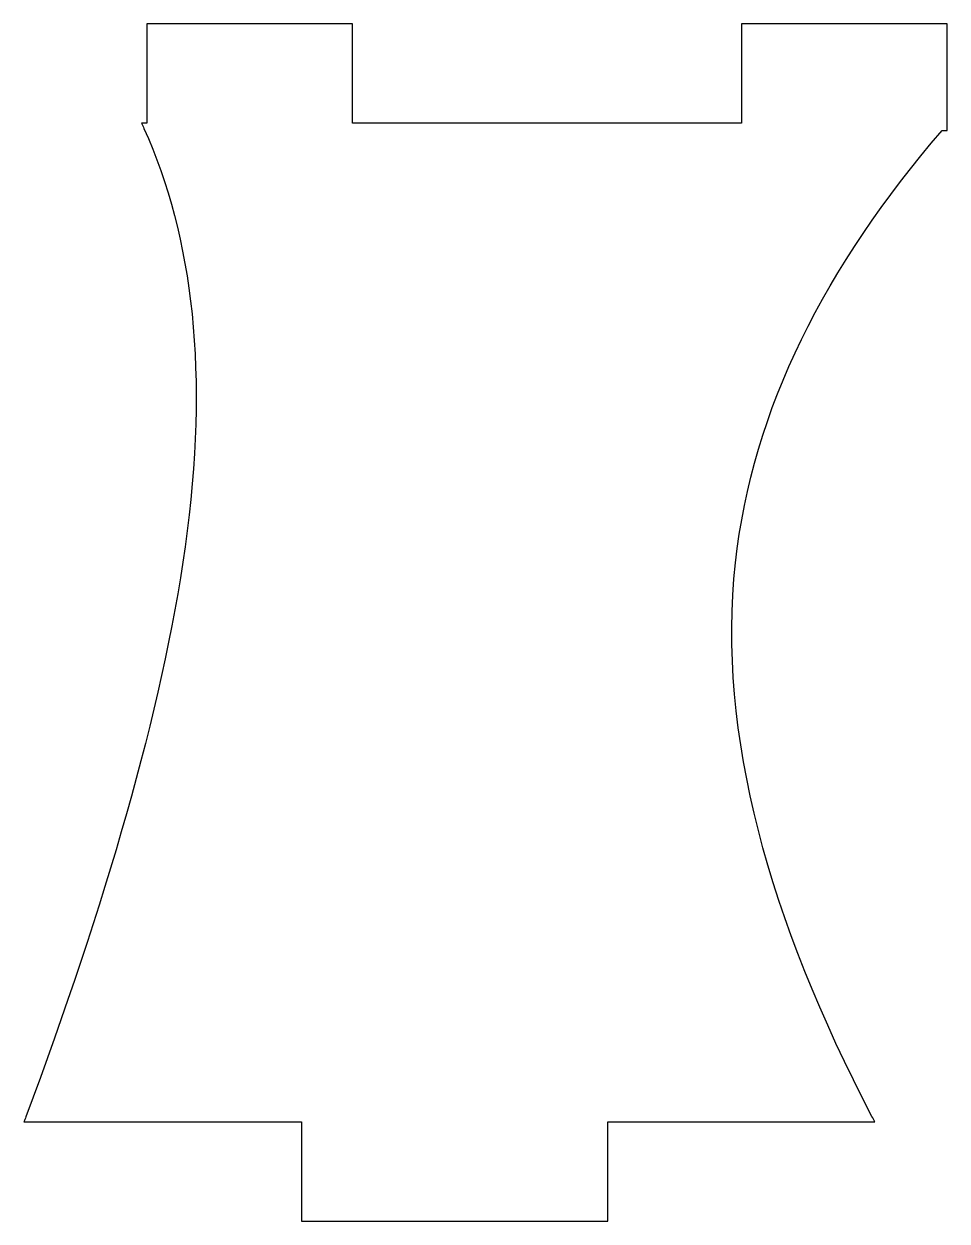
# Model space of a CAD drawing. Header units: millimetres. Extents: x -9.3 to 9.3, y -12.1 to 12.1.
import ezdxf

# ---------------------------------------------------------------- set-up
doc = ezdxf.new("R2010")
doc.units = ezdxf.units.MM
doc.layers.get('0').update_dxf_attribs({"linetype": 'CONTINUOUS'})

msp = doc.modelspace()

# ---------------------------------------------------------------- linework, layer by layer
for p, q in [((-2.699, 12.075), (-6.853, 12.075)), ((-6.853, 12.075), (-6.853, 10.075)), ((-2.699, 10.075), (-2.699, 12.075)), ((9.297, 12.075), (5.151, 12.075)), ((5.151, 12.075), (5.151, 10.075)), ((9.297, 9.925), (9.297, 12.075)), ((-6.853, 10.075), (-6.956, 10.075)), ((5.151, 10.075), (-2.699, 10.075)), ((9.196, 9.925), (9.297, 9.925)), ((-9.33, -10.075), (-3.729, -10.075)), ((-3.729, -10.075), (-3.729, -12.075)), ((2.454, -12.075), (2.454, -10.075)), ((2.454, -10.075), (7.84, -10.075)), ((-3.729, -12.075), (2.454, -12.075))]:
    msp.add_line(p, q)
for points, knots in [([(-6.956, 10.075), (-6.94, 10.04), (-6.924, 10.004), (-6.909, 9.969), (-5.917, 7.768), (-5.591, 4.997), (-6.078, 1.527), (-6.545, -1.789), (-7.695, -5.692), (-9.293, -9.974), (-9.305, -10.008), (-9.318, -10.041), (-9.33, -10.075)], [-0.008135, -0.008135, -0.008135, -0.008135, 0, 0, 0, 0.511324, 0.511324, 0.511324, 1, 1, 1, 1.003848, 1.003848, 1.003848, 1.003848]), ([(7.84, -10.075), (7.821, -10.038), (7.802, -10.002), (7.782, -9.965), (5.716, -6.009), (4.654, -2.257), (5.028, 1.204), (5.365, 4.315), (6.851, 7.201), (9.196, 9.925)], [-1.004852, -1.004852, -1.004852, -1.004852, -1, -1, -1, -0.474095, -0.474095, -0.474095, -0.001503, -0.001503, -0.001503, -0.001503])]:
    msp.add_open_spline(points, degree=3, knots=knots)

doc.saveas('drawing.dxf')
